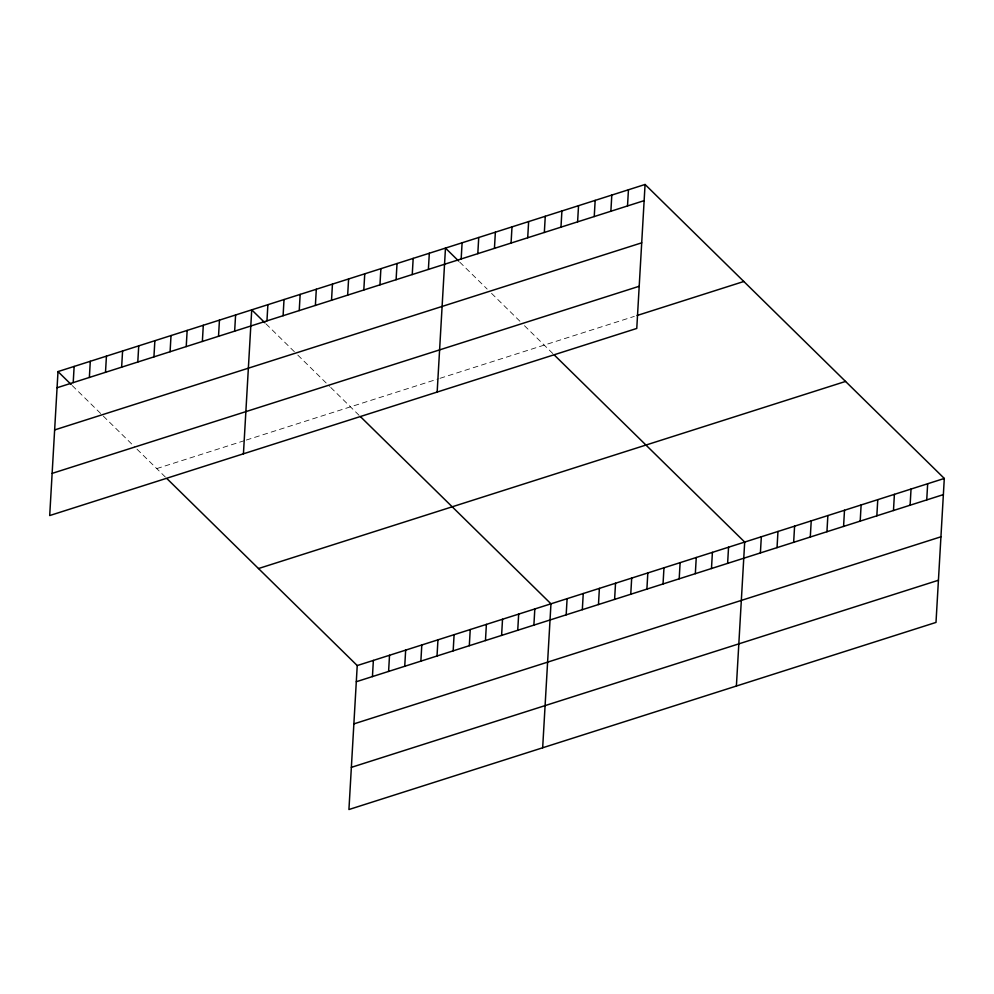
<?xml version="1.0" encoding="UTF-8"?>
<svg xmlns="http://www.w3.org/2000/svg" width="994" height="994" viewBox="0 0 994 994"><rect width="100%" height="100%" fill="white"/><g stroke="black" fill="none" stroke-linecap="round" stroke-linejoin="round"><path stroke-width="0.75" stroke-dasharray="4.97 3.73" d="M156.741 468.596L244.81 440.528M246.276 440.056L438.54 378.789M440.007 378.316L634.309 316.39M459.725 262.105L487.159 289.055M491.545 293.367L520.073 321.385M524.459 325.697L554.391 355.094M265.994 323.845L296.721 354.026M297.815 355.106L329.635 386.368M330.729 387.449L360.648 416.846M72.264 385.597L134.799 447.039M136.998 449.189L166.917 478.586"/><path stroke-width="1.49" d="M58 371.582L49.7 515.551L636.769 328.442L645.069 184.474L58 371.582L71.17 384.516M73.208 382.603L74.14 366.438M89.361 377.459L90.292 361.294M105.501 372.315L106.433 356.15M121.641 367.171L122.585 351.006M137.793 362.027L138.725 345.85M153.933 356.883L154.865 340.706M170.086 351.739L171.018 335.562M186.226 346.583L187.158 330.418M202.366 341.439L203.298 325.274M218.518 336.295L219.45 320.13M234.659 331.151L235.59 314.986M243.431 453.811L251.73 309.842L264.901 322.777M266.951 320.863L267.883 304.698M283.091 315.719L284.023 299.542M299.231 310.575L300.163 294.398M315.384 305.431L316.316 289.254M331.524 300.275L332.456 284.11M347.664 295.131L348.596 278.966M363.816 289.987L364.748 273.822M166.917 478.586L357.231 665.558L348.931 809.526L936 622.418L944.3 478.449L645.069 184.474M379.957 284.843L380.888 268.678M372.439 676.579L373.371 660.414M396.097 279.699L397.028 263.534M388.592 671.435L389.524 655.27M412.249 274.555L413.181 258.378M404.732 666.291L405.664 650.113M428.389 269.411L429.321 253.234M420.872 661.147L421.804 644.969M437.161 392.058L445.474 248.09L458.632 261.024M437.025 656.003L437.956 639.825M461.166 258.962L462.098 242.797M453.165 650.846L454.096 634.681M477.803 253.656L478.735 237.491M469.305 645.702L470.237 629.537M494.44 248.363L495.372 232.186M485.457 640.558L486.389 624.394M511.065 243.058L511.997 226.893M501.597 635.414L502.529 619.25M527.702 237.752L528.634 221.587M517.737 630.271L518.669 614.106M544.339 232.459L545.271 216.282M533.89 625.127L534.822 608.949M560.976 227.154L561.908 210.989M542.662 747.774L550.962 603.805L360.648 416.846M577.601 221.848L578.533 205.683M566.17 614.839L567.102 598.661M594.238 216.555L595.17 200.378M582.322 609.682L583.254 593.517M610.875 211.25L611.807 195.085M598.463 604.538L599.394 588.373M627.512 205.944L628.444 189.779M614.603 599.394L615.534 583.229M630.755 594.25L631.687 578.086M646.895 589.107L647.827 572.942M663.035 583.963L663.98 567.798M679.188 578.819L680.12 562.641M695.328 573.675L696.26 557.497M711.48 568.531L712.412 552.353M727.62 563.374L728.552 547.209M736.392 686.034L744.692 542.065L554.391 355.094M760.398 552.937L761.329 536.76M777.035 547.632L777.967 531.467M793.659 542.326L794.591 526.161M810.296 537.033L811.228 520.856M826.933 531.728L827.865 515.563M843.571 526.422L844.502 510.257M860.195 521.129L861.127 504.952M876.832 515.824L877.764 499.659M893.469 510.518L894.401 494.353M910.106 505.225L911.038 489.048M926.731 499.92L927.663 483.755M57.068 387.747L644.137 200.651M54.633 429.93L641.714 242.822M52.135 473.38L639.204 286.272M637.079 315.508L743.823 281.488M258.49 568.543L845.559 381.435M357.231 665.558L944.3 478.449M356.299 681.722L943.368 494.614M353.864 723.893L940.933 536.797M351.354 767.356L938.435 580.247"/></g></svg>
